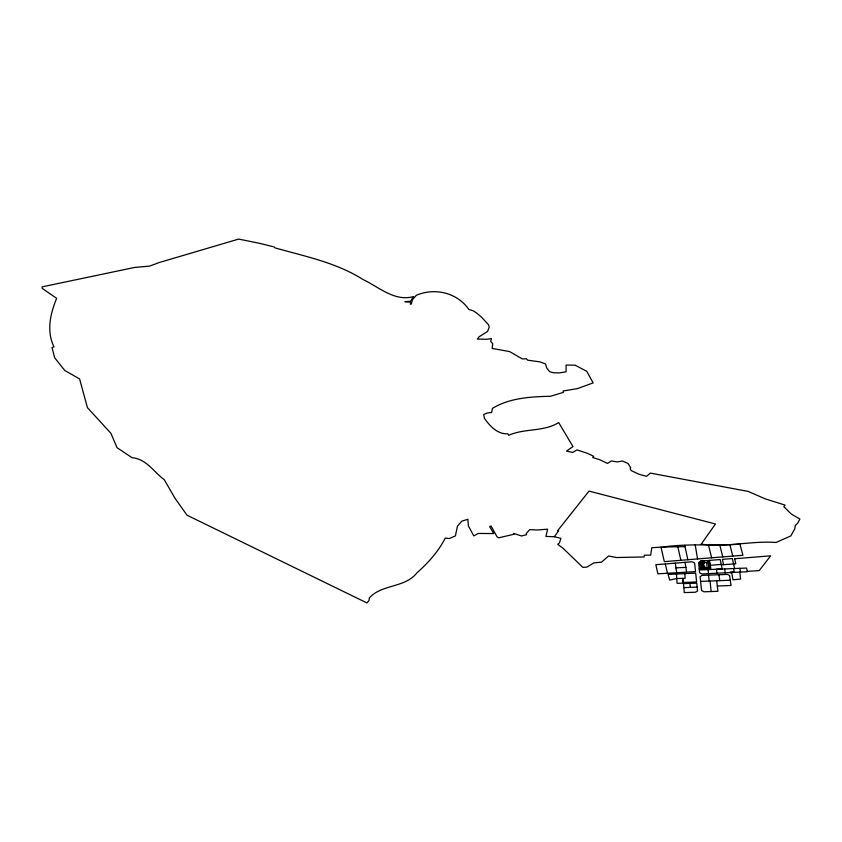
<?xml version="1.0" encoding="UTF-8"?>
<svg xmlns="http://www.w3.org/2000/svg" width="842" height="842" viewBox="0 0 842 842"><rect width="100%" height="100%" fill="white"/><g stroke="black" fill="none" stroke-linecap="round" stroke-linejoin="round"><path stroke-width="1.26" d="M701.081 544.353L715.447 523.977L589.021 491.096L557.667 530.67L558.625 530.839L554.31 536.712L545.932 536.449L547.605 529.176L537.259 529.997L529.755 529.618L526.208 533.523L526.587 534.681L521.493 535.986L513.831 533.46L514.167 534.196L498.759 537.827L496.99 536.701L491.023 525.924L489.697 526.682L493.728 533.565L478.245 533.449L473.762 535.88L468.363 525.808L467.91 519.261L461.858 521.135L457.459 526.082L455.406 535.922L449.302 538.543L445.239 538.112C438.398 551.531 428.168 562.888 416.969 572.823C405.076 588.095 381.647 584.053 369.354 597.936L368.985 600.493L366.901 602.925L187.029 515.209L174.957 498.201L164.253 479.645C154.012 472.236 147.739 460.658 134.383 457.995L132.068 457.68L117.049 447.712L110.934 433.335L87.431 407.644L79.59 378.921L64.76 370.491L54.656 357.734L52.025 347.493L53.983 346.851C46.205 330.832 50.425 313.519 56.635 298.331L42.1 288.29L42.111 286.859L134.457 267.472L149.687 266.072L159.317 262.504L238.696 239.075L259.62 243.338L274.197 246.938L274.881 247.853C304.657 256.252 336.495 262.662 362.828 279.418C378.637 286.869 394.761 301.994 413.527 296.563L410.496 301.299L404.886 301.647L410.749 302.173L410.307 304.162L411.391 304.004L412.401 299.784L416.295 295.31C434.809 287.364 457.28 292.669 468.92 309.498L472.93 310.666L476.151 312.656L481.456 317.076L488.602 324.886L489.191 327.18L487.56 331.443L479.161 336.737L477.33 339.084L486.56 339.284L491.412 338.579L490.749 341.526L492.707 343.62L492.181 348.43L509.568 351.567L522.408 358.976L526.355 358.713L527.671 360.176L539.827 361.85L545.458 363.881L546.816 368.122L549.647 371.701L553.362 372.743L559.372 372.901L566.077 371.817L566.129 365.06L575.086 365.175L586.769 371.301L593.115 382.921L577.391 388.625L563.056 391.025L563.393 392.361L550.468 396.277C531.081 396.698 509.41 397.866 492.36 408.475L491.675 412.433L487.234 413.012L483.697 414.548L484.403 418.316C489.876 426.073 497.454 434.419 507.842 433.798L508.736 435.293C524.419 428.189 543.374 431.988 558.709 422.6L572.981 446.597L566.508 451.07L572.781 452.438L576.886 449.891L587.274 453.259L593.747 456.332L592.663 457.49L599.599 459.658L607.514 463.447L611.324 460.911L617.018 461.932L622.512 461.027L628.058 463.489L630.711 467.784L630.142 468.51L631.132 470.562L638.91 474.225L646.488 476.33L650.319 473.099L748.233 491.423L765.357 498.906L785.018 505.084L783.891 506.768L791.227 513.988L799.9 519.03L797.669 523.229L795.343 525.461L794.711 528.955L790.88 535.901L776.071 542.469C751.064 540.638 726.341 547.689 701.228 544.164M665.306 563.972L692.019 561.74L694.608 562.993L695.534 571.623L657.876 573.812L655.844 564.677L665.306 563.972L667.485 573.055M676.442 573.728L677.052 583.296L683.072 583.18L682.725 578.349L683.03 582.485L696.629 581.948L695.692 573.128L668.085 574.433L669.674 580.075L676.747 578.517L685.114 578.286L684.809 573.465M660.97 547.079L664.327 561.635L742.939 555.267L739.939 544.174C714.437 545.932 688.588 543.332 663.043 547.026L651.792 547.721L650.666 555.141L644.341 555.204L644.067 556.962L616.376 557.53L608.619 555.983L601.504 562.172L593.926 562.866L586.874 567.098L582.874 567.371L563.045 548.247L557.73 544.279L559.509 542.795L560.909 538.333L554.31 536.712M734.677 558.751L770.662 555.825L759.2 570.613L747.286 571.35M710.248 565.298L721.215 564.393M721.32 564.845L735.761 563.782L734.592 558.362M699.344 569.95L699.639 572.781L701.933 573.949L747.349 571.739L746.559 568.055L699.344 569.95L698.597 562.624L700.649 561.13L720.194 559.53L722.183 568.971L716.447 569.213L716.974 573.328M686.504 571.981L685.914 567.35L675.831 567.887L676.779 572.371M717.331 586.021L731.056 585.485L729.561 575.465L727.435 574.412L708.49 575.118L702.049 575.381L700.102 576.654L701.554 590.484L704.017 591.8L717.952 591.284L716.721 580.78M683.925 587.642L684.23 592.589L695.45 592.221L697.586 590.968L696.755 583.169L683.42 583.601L683.925 587.642L697.176 587.095M700.765 562.088L704.112 561.961M700.881 563.056L704.228 562.93M708.29 563.151L709.627 563.098M699.744 563.845L701.67 563.772L701.533 562.656M699.776 564.066L704.344 563.887L703.996 560.993L700.649 561.13L700.997 564.024M708.564 565.477L709.901 565.424M699.997 566.003L704.565 565.824L704.796 567.761L701.449 567.887L701.218 565.95M700.112 566.94L704.68 566.792M699.218 568.75L710.816 568.297L709.343 560.414M700.597 581.401L730.488 580.243M663.043 547.026L684.999 546.637M729.982 545.132L732.782 556.109M719.752 544.858L722.762 556.93M708.354 544.553L711.658 557.846M734.656 568.508L732.329 558.551L722.373 559.362L723.562 564.687M677.831 546.816L680.904 560.383M684.725 545.416L687.882 559.814M739.813 568.308L740.571 572.171M684.988 562.33L685.914 567.35M731.709 572.718L732.982 579.801L740.634 579.054L739.792 572.213M695.187 544.69L697.565 559.014M718.921 574.739L719.794 580.664M675.316 563.14L676 567.876M733.645 568.539L734.098 571.729L730.267 572.097L730.309 572.781M724.678 568.876L725.215 572.992M708.49 575.118L709.227 581.064M709.438 567.697L708.817 562.372L699.618 562.73L700.239 568.055L710.174 567.74L709.353 560.783L708.017 560.835L708.827 567.792M706.585 562.467L707.206 567.782M703.112 563.94L703.344 565.877M702.028 566.866L702.165 567.982M710.069 581.033L711.132 591.537M708.09 569.571L708.511 573.676M689.945 583.39L690.303 587.379"/></g></svg>
